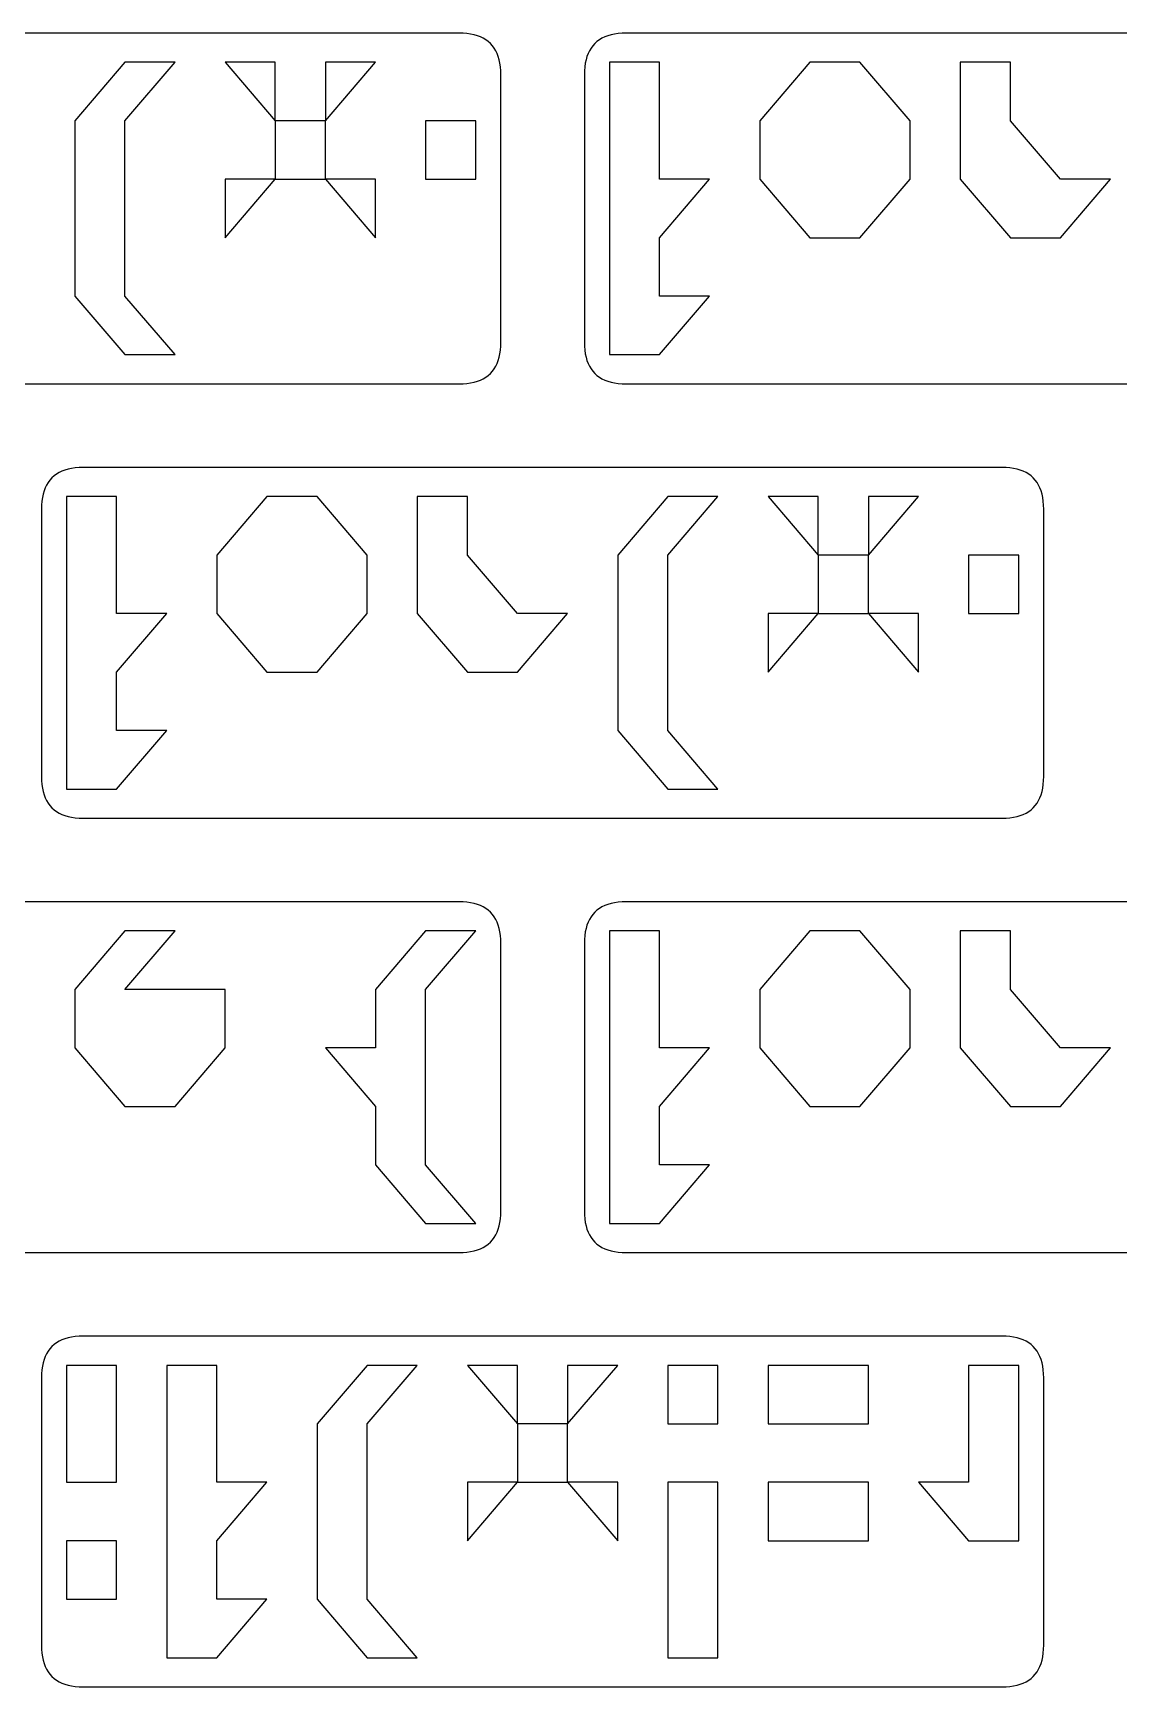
# Model space of a CAD drawing. Header units: metres. Extents: x 10 to 780, y 10 to 780.
# Drawn here: x 269 to 399, y 426 to 624 of the extents above; entities that cross this region are included whole.
import ezdxf

# ---------------------------------------------------------------- set-up
doc = ezdxf.new("R2010")
doc.units = ezdxf.units.M

msp = doc.modelspace()

# ---------------------------------------------------------------- linework, layer by layer
for p, q in [((320.0001, 623.99994), (210, 624)), ((320.0001, 623.99994), (210, 624)), ((320.48758, 623.9874), (320.0001, 623.99994)), ((320.48758, 623.9874), (320.0001, 623.99994)), ((320.95007, 623.94995), (320.48758, 623.9874)), ((320.95007, 623.94995), (320.48758, 623.9874)), ((321.38757, 623.88745), (320.95007, 623.94995)), ((321.38757, 623.88745), (320.95007, 623.94995)), ((321.80005, 623.8), (321.38757, 623.88745)), ((321.80005, 623.8), (321.38757, 623.88745)), ((322.18753, 623.6875), (321.80005, 623.8)), ((322.18753, 623.6875), (321.80005, 623.8)), ((338.2, 623.80005), (337.81253, 623.68756)), ((338.2, 623.80005), (337.81253, 623.68756)), ((338.61252, 623.8875), (338.2, 623.80005)), ((338.61252, 623.8875), (338.2, 623.80005)), ((339.05002, 623.95), (338.61252, 623.8875)), ((339.05002, 623.95), (338.61252, 623.8875)), ((339.5125, 623.9875), (339.05002, 623.95)), ((339.5125, 623.9875), (339.05002, 623.95)), ((340, 624), (339.5125, 623.9875)), ((340, 624), (339.5125, 623.9875)), ((450, 623.99994), (340, 624)), ((450, 623.99994), (340, 624)), ((322.55002, 623.55), (322.18753, 623.6875)), ((322.55002, 623.55), (322.18753, 623.6875)), ((322.8875, 623.3875), (322.55002, 623.55)), ((322.8875, 623.3875), (322.55002, 623.55)), ((323.2, 623.2), (322.8875, 623.3875)), ((323.2, 623.2), (322.8875, 623.3875)), ((323.48752, 622.9875), (323.2, 623.2)), ((323.48752, 622.9875), (323.2, 623.2)), ((323.75, 622.75), (323.48752, 622.9875)), ((323.75, 622.75), (323.48752, 622.9875)), ((323.9875, 622.4875), (323.75, 622.75)), ((323.9875, 622.4875), (323.75, 622.75)), ((324.19998, 622.2), (323.9875, 622.4875)), ((324.19998, 622.2), (323.9875, 622.4875)), ((324.38748, 621.8875), (324.19998, 622.2)), ((324.38748, 621.8875), (324.19998, 622.2)), ((324.55, 621.55), (324.38748, 621.8875)), ((324.55, 621.55), (324.38748, 621.8875)), ((335.61258, 621.88763), (335.4501, 621.5502)), ((335.61258, 621.88763), (335.4501, 621.5502)), ((335.80008, 622.20013), (335.61258, 621.88763)), ((335.80008, 622.20013), (335.61258, 621.88763)), ((336.01257, 622.4876), (335.80008, 622.20013)), ((336.01257, 622.4876), (335.80008, 622.20013)), ((336.25006, 622.7501), (336.01257, 622.4876)), ((336.25006, 622.7501), (336.01257, 622.4876)), ((336.51254, 622.9876), (336.25006, 622.7501)), ((336.51254, 622.9876), (336.25006, 622.7501)), ((336.80005, 623.2001), (336.51254, 622.9876)), ((336.80005, 623.2001), (336.51254, 622.9876)), ((337.11255, 623.3876), (336.80005, 623.2001)), ((337.11255, 623.3876), (336.80005, 623.2001)), ((337.45004, 623.55005), (337.11255, 623.3876)), ((337.45004, 623.55005), (337.11255, 623.3876)), ((337.81253, 623.68756), (337.45004, 623.55005)), ((337.81253, 623.68756), (337.45004, 623.55005)), ((280, 620.5), (274, 613.5)), ((280, 613.5), (286, 620.5)), ((286, 620.5), (280, 620.5)), ((298, 620.5), (292, 620.5)), ((292, 620.5), (298, 613.5)), ((298, 613.5), (298, 620.5)), ((304, 613.5), (310, 620.5)), ((310, 620.5), (304, 620.5)), ((304, 620.5), (304, 613.5)), ((324.6875, 621.1875), (324.55, 621.55)), ((324.6875, 621.1875), (324.55, 621.55)), ((324.8, 620.8), (324.6875, 621.1875)), ((324.8, 620.8), (324.6875, 621.1875)), ((324.88748, 620.3875), (324.8, 620.8)), ((324.88748, 620.3875), (324.8, 620.8)), ((324.94998, 619.95), (324.88748, 620.3875)), ((324.94998, 619.95), (324.88748, 620.3875)), ((324.9875, 619.4875), (324.94998, 619.95)), ((324.9875, 619.4875), (324.94998, 619.95)), ((335.05014, 619.95026), (335.01266, 619.4878)), ((335.05014, 619.95026), (335.01266, 619.4878)), ((335.11264, 620.38776), (335.05014, 619.95026)), ((335.11264, 620.38776), (335.05014, 619.95026)), ((335.20013, 620.80023), (335.11264, 620.38776)), ((335.20013, 620.80023), (335.11264, 620.38776)), ((335.31262, 621.1877), (335.20013, 620.80023)), ((335.31262, 621.1877), (335.20013, 620.80023)), ((335.4501, 621.5502), (335.31262, 621.1877)), ((335.4501, 621.5502), (335.31262, 621.1877)), ((344, 620.5), (338, 620.5)), ((338, 620.5), (338, 585.5)), ((344, 606.5), (344, 620.5)), ((362, 620.5), (356, 613.5)), ((368, 620.5), (362, 620.5)), ((374, 613.5), (368, 620.5)), ((386, 620.5), (380, 620.5)), ((380, 620.5), (380, 606.5)), ((386, 613.5), (386, 620.5)), ((325, 619), (324.9875, 619.4875)), ((325, 619), (324.9875, 619.4875)), ((325.0001, 587.0004), (325, 619)), ((325.0001, 587.0004), (325, 619)), ((335.00018, 619.0003), (335, 587)), ((335.00018, 619.0003), (335, 587)), ((335.01266, 619.4878), (335.00018, 619.0003)), ((335.01266, 619.4878), (335.00018, 619.0003)), ((274, 613.5), (274, 592.5)), ((280, 592.5), (280, 613.5)), ((304, 613.5), (298, 613.5)), ((298, 613.5), (298, 606.5)), ((304, 606.5), (304, 613.5)), ((322, 613.5), (316, 613.5)), ((316, 613.5), (316, 606.5)), ((322, 606.5), (322, 613.5)), ((356, 613.5), (356, 606.5)), ((374, 606.5), (374, 613.5)), ((392, 606.5), (386, 613.5)), ((292, 599.5), (298, 606.5)), ((298, 606.5), (292, 606.5)), ((292, 606.5), (292, 599.5)), ((298, 606.5), (304, 606.5)), ((304, 606.5), (310, 599.5)), ((310, 606.5), (304, 606.5)), ((310, 599.5), (310, 606.5)), ((316, 606.5), (322, 606.5)), ((344, 599.5), (350, 606.5)), ((350, 606.5), (344, 606.5)), ((356, 606.5), (362, 599.5)), ((368, 599.5), (374, 606.5)), ((380, 606.5), (386, 599.5)), ((392, 599.5), (398, 606.5)), ((398, 606.5), (392, 606.5)), ((344, 592.5), (344, 599.5)), ((362, 599.5), (368, 599.5)), ((386, 599.5), (392, 599.5)), ((274, 592.5), (280, 585.5)), ((286, 585.5), (280, 592.5)), ((344, 585.5), (350, 592.5)), ((350, 592.5), (344, 592.5)), ((324.95007, 586.05035), (324.98758, 586.5129)), ((324.95007, 586.05035), (324.98758, 586.5129)), ((324.98758, 586.5129), (325.0001, 587.0004)), ((324.98758, 586.5129), (325.0001, 587.0004)), ((335, 587), (335.0125, 586.5125)), ((335, 587), (335.0125, 586.5125)), ((335.0125, 586.5125), (335.05002, 586.05005)), ((335.0125, 586.5125), (335.05002, 586.05005)), ((280, 585.5), (286, 585.5)), ((324.20007, 583.8002), (324.38757, 584.1127)), ((324.20007, 583.8002), (324.38757, 584.1127)), ((324.38757, 584.1127), (324.55008, 584.4502)), ((324.38757, 584.1127), (324.55008, 584.4502)), ((324.55008, 584.4502), (324.6876, 584.81274)), ((324.55008, 584.4502), (324.6876, 584.81274)), ((324.6876, 584.81274), (324.80008, 585.20026)), ((324.6876, 584.81274), (324.80008, 585.20026)), ((324.80008, 585.20026), (324.88757, 585.6128)), ((324.80008, 585.20026), (324.88757, 585.6128)), ((324.88757, 585.6128), (324.95007, 586.05035)), ((324.88757, 585.6128), (324.95007, 586.05035)), ((335.05002, 586.05005), (335.11252, 585.61255)), ((335.05002, 586.05005), (335.11252, 585.61255)), ((335.11252, 585.61255), (335.2, 585.2001)), ((335.11252, 585.61255), (335.2, 585.2001)), ((335.2, 585.2001), (335.3125, 584.81256)), ((335.2, 585.2001), (335.3125, 584.81256)), ((335.3125, 584.81256), (335.45, 584.4501)), ((335.3125, 584.81256), (335.45, 584.4501)), ((335.45, 584.4501), (335.61252, 584.1126)), ((335.45, 584.4501), (335.61252, 584.1126)), ((335.61252, 584.1126), (335.80002, 583.8001)), ((335.61252, 584.1126), (335.80002, 583.8001)), ((338, 585.5), (344, 585.5)), ((321.3875, 582.1125), (321.80002, 582.2)), ((321.3875, 582.1125), (321.80002, 582.2)), ((321.80002, 582.2), (322.18753, 582.3125)), ((321.80002, 582.2), (322.18753, 582.3125)), ((322.18753, 582.3125), (322.55005, 582.45)), ((322.18753, 582.3125), (322.55005, 582.45)), ((322.55005, 582.45), (322.88754, 582.61255)), ((322.55005, 582.45), (322.88754, 582.61255)), ((322.88754, 582.61255), (323.20004, 582.80005)), ((322.88754, 582.61255), (323.20004, 582.80005)), ((323.20004, 582.80005), (323.48755, 583.0126)), ((323.20004, 582.80005), (323.48755, 583.0126)), ((323.48755, 583.0126), (323.75006, 583.2501)), ((323.48755, 583.0126), (323.75006, 583.2501)), ((323.75006, 583.2501), (323.98758, 583.51263)), ((323.75006, 583.2501), (323.98758, 583.51263)), ((323.98758, 583.51263), (324.20007, 583.8002)), ((323.98758, 583.51263), (324.20007, 583.8002)), ((335.80002, 583.8001), (336.0125, 583.51263)), ((335.80002, 583.8001), (336.0125, 583.51263)), ((336.0125, 583.51263), (336.25, 583.2501)), ((336.0125, 583.51263), (336.25, 583.2501)), ((336.25, 583.2501), (336.5125, 583.01263)), ((336.25, 583.2501), (336.5125, 583.01263)), ((336.5125, 583.01263), (336.80002, 582.8002)), ((336.5125, 583.01263), (336.80002, 582.8002)), ((336.80002, 582.8002), (337.11252, 582.6127)), ((336.80002, 582.8002), (337.11252, 582.6127)), ((337.11252, 582.6127), (337.45, 582.4502)), ((337.11252, 582.6127), (337.45, 582.4502)), ((337.45, 582.4502), (337.8125, 582.3127)), ((337.45, 582.4502), (337.8125, 582.3127)), ((337.8125, 582.3127), (338.2, 582.2002)), ((337.8125, 582.3127), (338.2, 582.2002)), ((338.2, 582.2002), (338.61252, 582.11273)), ((338.2, 582.2002), (338.61252, 582.11273)), ((209.99998, 582.00024), (320, 582)), ((209.99998, 582.00024), (320, 582)), ((320, 582), (320.48752, 582.0125)), ((320, 582), (320.48752, 582.0125)), ((320.48752, 582.0125), (320.95, 582.05)), ((320.48752, 582.0125), (320.95, 582.05)), ((320.95, 582.05), (321.3875, 582.1125)), ((320.95, 582.05), (321.3875, 582.1125)), ((338.61252, 582.11273), (339.05002, 582.05023)), ((338.61252, 582.11273), (339.05002, 582.05023)), ((339.05002, 582.05023), (339.5125, 582.01276)), ((339.05002, 582.05023), (339.5125, 582.01276)), ((339.5125, 582.01276), (340, 582.00024)), ((339.5125, 582.01276), (340, 582.00024)), ((340, 582.00024), (450, 582)), ((340, 582.00024), (450, 582)), ((271.01254, 570.4875), (270.80005, 570.2)), ((271.01254, 570.4875), (270.80005, 570.2)), ((271.25003, 570.75), (271.01254, 570.4875)), ((271.25003, 570.75), (271.01254, 570.4875)), ((271.5125, 570.9875), (271.25003, 570.75)), ((271.5125, 570.9875), (271.25003, 570.75)), ((271.80002, 571.2), (271.5125, 570.9875)), ((271.80002, 571.2), (271.5125, 570.9875)), ((272.11252, 571.3875), (271.80002, 571.2)), ((272.11252, 571.3875), (271.80002, 571.2)), ((272.45, 571.55), (272.11252, 571.3875)), ((272.45, 571.55), (272.11252, 571.3875)), ((272.8125, 571.6875), (272.45, 571.55)), ((272.8125, 571.6875), (272.45, 571.55)), ((273.2, 571.8), (272.8125, 571.6875)), ((273.2, 571.8), (272.8125, 571.6875)), ((273.61252, 571.8875), (273.2, 571.8)), ((273.61252, 571.8875), (273.2, 571.8)), ((274.05002, 571.95), (273.61252, 571.8875)), ((274.05002, 571.95), (273.61252, 571.8875)), ((274.5125, 571.9875), (274.05002, 571.95)), ((274.5125, 571.9875), (274.05002, 571.95)), ((275, 572), (274.5125, 571.9875)), ((275, 572), (274.5125, 571.9875)), ((385.0001, 572), (275, 572)), ((385.0001, 572), (275, 572)), ((385.48758, 571.9875), (385.0001, 572)), ((385.48758, 571.9875), (385.0001, 572)), ((385.95007, 571.95), (385.48758, 571.9875)), ((385.95007, 571.95), (385.48758, 571.9875)), ((386.38757, 571.8875), (385.95007, 571.95)), ((386.38757, 571.8875), (385.95007, 571.95)), ((386.80008, 571.8), (386.38757, 571.8875)), ((386.80008, 571.8), (386.38757, 571.8875)), ((387.18756, 571.6875), (386.80008, 571.8)), ((387.18756, 571.6875), (386.80008, 571.8)), ((387.55005, 571.55), (387.18756, 571.6875)), ((387.55005, 571.55), (387.18756, 571.6875)), ((387.88754, 571.3875), (387.55005, 571.55)), ((387.88754, 571.3875), (387.55005, 571.55)), ((388.20004, 571.2), (387.88754, 571.3875)), ((388.20004, 571.2), (387.88754, 571.3875)), ((388.48755, 570.9875), (388.20004, 571.2)), ((388.48755, 570.9875), (388.20004, 571.2)), ((388.75003, 570.75), (388.48755, 570.9875)), ((388.75003, 570.75), (388.48755, 570.9875)), ((388.98752, 570.4875), (388.75003, 570.75)), ((388.98752, 570.4875), (388.75003, 570.75)), ((389.2, 570.2), (388.98752, 570.4875)), ((389.2, 570.2), (388.98752, 570.4875)), ((270.11258, 568.3876), (270.05008, 567.9501)), ((270.11258, 568.3876), (270.05008, 567.9501)), ((270.20007, 568.80005), (270.11258, 568.3876)), ((270.20007, 568.80005), (270.11258, 568.3876)), ((270.31256, 569.18756), (270.20007, 568.80005)), ((270.31256, 569.18756), (270.20007, 568.80005)), ((270.45004, 569.55005), (270.31256, 569.18756)), ((270.45004, 569.55005), (270.31256, 569.18756)), ((270.61255, 569.8875), (270.45004, 569.55005)), ((270.61255, 569.8875), (270.45004, 569.55005)), ((270.80005, 570.2), (270.61255, 569.8875)), ((270.80005, 570.2), (270.61255, 569.8875)), ((279, 568.5), (273, 568.5)), ((273, 568.5), (273, 533.5)), ((279, 554.5), (279, 568.5)), ((297, 568.5), (291, 561.5)), ((303, 568.5), (297, 568.5)), ((309, 561.5), (303, 568.5)), ((321, 568.5), (315, 568.5)), ((315, 568.5), (315, 554.5)), ((321, 561.5), (321, 568.5)), ((345, 568.5), (339, 561.5)), ((345, 561.5), (351, 568.5)), ((351, 568.5), (345, 568.5)), ((363, 568.5), (357, 568.5)), ((357, 568.5), (363, 561.5)), ((363, 561.5), (363, 568.5)), ((369, 561.5), (375, 568.5)), ((375, 568.5), (369, 568.5)), ((369, 568.5), (369, 561.5)), ((389.3875, 569.8875), (389.2, 570.2)), ((389.3875, 569.8875), (389.2, 570.2)), ((389.55002, 569.55), (389.3875, 569.8875)), ((389.55002, 569.55), (389.3875, 569.8875)), ((389.6875, 569.1875), (389.55002, 569.55)), ((389.6875, 569.1875), (389.55002, 569.55)), ((389.8, 568.8), (389.6875, 569.1875)), ((389.8, 568.8), (389.6875, 569.1875)), ((389.88748, 568.3875), (389.8, 568.8)), ((389.88748, 568.3875), (389.8, 568.8)), ((389.94998, 567.95), (389.88748, 568.3875)), ((389.94998, 567.95), (389.88748, 568.3875)), ((270.0001, 567.0001), (270, 535)), ((270.0001, 567.0001), (270, 535)), ((270.01257, 567.4876), (270.0001, 567.0001)), ((270.01257, 567.4876), (270.0001, 567.0001)), ((270.05008, 567.9501), (270.01257, 567.4876)), ((270.05008, 567.9501), (270.01257, 567.4876)), ((389.9875, 567.4875), (389.94998, 567.95)), ((389.9875, 567.4875), (389.94998, 567.95)), ((390, 567), (389.9875, 567.4875)), ((390, 567), (389.9875, 567.4875)), ((390.00012, 535.0001), (390, 567)), ((390.00012, 535.0001), (390, 567)), ((291, 561.5), (291, 554.5)), ((309, 554.5), (309, 561.5)), ((327, 554.5), (321, 561.5)), ((339, 561.5), (339, 540.5)), ((345, 540.5), (345, 561.5)), ((369, 561.5), (363, 561.5)), ((363, 561.5), (363, 554.5)), ((369, 554.5), (369, 561.5)), ((387, 561.5), (381, 561.5)), ((381, 561.5), (381, 554.5)), ((387, 554.5), (387, 561.5)), ((279, 547.5), (285, 554.5)), ((285, 554.5), (279, 554.5)), ((291, 554.5), (297, 547.5)), ((303, 547.5), (309, 554.5)), ((315, 554.5), (321, 547.5)), ((327, 547.5), (333, 554.5)), ((333, 554.5), (327, 554.5)), ((357, 547.5), (363, 554.5)), ((363, 554.5), (357, 554.5)), ((357, 554.5), (357, 547.5)), ((363, 554.5), (369, 554.5)), ((369, 554.5), (375, 547.5)), ((375, 554.5), (369, 554.5)), ((375, 547.5), (375, 554.5)), ((381, 554.5), (387, 554.5)), ((279, 540.5), (279, 547.5)), ((297, 547.5), (303, 547.5)), ((321, 547.5), (327, 547.5)), ((279, 533.5), (285, 540.5)), ((285, 540.5), (279, 540.5)), ((339, 540.5), (345, 533.5)), ((351, 533.5), (345, 540.5)), ((270, 535), (270.0125, 534.5125)), ((270, 535), (270.0125, 534.5125)), ((389.9876, 534.51263), (390.00012, 535.0001)), ((389.9876, 534.51263), (390.00012, 535.0001)), ((270.0125, 534.5125), (270.05002, 534.05005)), ((270.0125, 534.5125), (270.05002, 534.05005)), ((270.05002, 534.05005), (270.11252, 533.61255)), ((270.05002, 534.05005), (270.11252, 533.61255)), ((270.11252, 533.61255), (270.2, 533.2001)), ((270.11252, 533.61255), (270.2, 533.2001)), ((270.2, 533.2001), (270.3125, 532.81256)), ((270.2, 533.2001), (270.3125, 532.81256)), ((270.3125, 532.81256), (270.45, 532.4501)), ((270.3125, 532.81256), (270.45, 532.4501)), ((273, 533.5), (279, 533.5)), ((345, 533.5), (351, 533.5)), ((389.55008, 532.4501), (389.6876, 532.81256)), ((389.55008, 532.4501), (389.6876, 532.81256)), ((389.6876, 532.81256), (389.8001, 533.2001)), ((389.6876, 532.81256), (389.8001, 533.2001)), ((389.8001, 533.2001), (389.8876, 533.6126)), ((389.8001, 533.2001), (389.8876, 533.6126)), ((389.8876, 533.6126), (389.9501, 534.0501)), ((389.8876, 533.6126), (389.9501, 534.0501)), ((389.9501, 534.0501), (389.9876, 534.51263)), ((389.9501, 534.0501), (389.9876, 534.51263)), ((270.45, 532.4501), (270.61252, 532.11255)), ((270.45, 532.4501), (270.61252, 532.11255)), ((270.61252, 532.11255), (270.80002, 531.80005)), ((270.61252, 532.11255), (270.80002, 531.80005)), ((270.80002, 531.80005), (271.0125, 531.5126)), ((270.80002, 531.80005), (271.0125, 531.5126)), ((271.0125, 531.5126), (271.25, 531.25006)), ((271.0125, 531.5126), (271.25, 531.25006)), ((271.25, 531.25006), (271.5125, 531.0126)), ((271.25, 531.25006), (271.5125, 531.0126)), ((271.5125, 531.0126), (271.80002, 530.80005)), ((271.5125, 531.0126), (271.80002, 530.80005)), ((271.80002, 530.80005), (272.11252, 530.61255)), ((271.80002, 530.80005), (272.11252, 530.61255)), ((387.88754, 530.6125), (388.20004, 530.8)), ((387.88754, 530.6125), (388.20004, 530.8)), ((388.20004, 530.8), (388.48755, 531.0125)), ((388.20004, 530.8), (388.48755, 531.0125)), ((388.48755, 531.0125), (388.75006, 531.25)), ((388.48755, 531.0125), (388.75006, 531.25)), ((388.75006, 531.25), (388.98758, 531.5125)), ((388.75006, 531.25), (388.98758, 531.5125)), ((388.98758, 531.5125), (389.20007, 531.80005)), ((388.98758, 531.5125), (389.20007, 531.80005)), ((389.20007, 531.80005), (389.38757, 532.11255)), ((389.20007, 531.80005), (389.38757, 532.11255)), ((389.38757, 532.11255), (389.55008, 532.4501)), ((389.38757, 532.11255), (389.55008, 532.4501)), ((272.11252, 530.61255), (272.45, 530.4501)), ((272.11252, 530.61255), (272.45, 530.4501)), ((272.45, 530.4501), (272.81253, 530.31256)), ((272.45, 530.4501), (272.81253, 530.31256)), ((272.81253, 530.31256), (273.20004, 530.2001)), ((272.81253, 530.31256), (273.20004, 530.2001)), ((273.20004, 530.2001), (273.61255, 530.11255)), ((273.20004, 530.2001), (273.61255, 530.11255)), ((273.61255, 530.11255), (274.05005, 530.05005)), ((273.61255, 530.11255), (274.05005, 530.05005)), ((274.05005, 530.05005), (274.51254, 530.0126)), ((274.05005, 530.05005), (274.51254, 530.0126)), ((274.51254, 530.0126), (275.00006, 530.00006)), ((274.51254, 530.0126), (275.00006, 530.00006)), ((275.00006, 530.00006), (385, 530)), ((275.00006, 530.00006), (385, 530)), ((385, 530), (385.48752, 530.0125)), ((385, 530), (385.48752, 530.0125)), ((385.48752, 530.0125), (385.95, 530.05)), ((385.48752, 530.0125), (385.95, 530.05)), ((385.95, 530.05), (386.3875, 530.1125)), ((385.95, 530.05), (386.3875, 530.1125)), ((386.3875, 530.1125), (386.80002, 530.2)), ((386.3875, 530.1125), (386.80002, 530.2)), ((386.80002, 530.2), (387.18753, 530.3125)), ((386.80002, 530.2), (387.18753, 530.3125)), ((387.18753, 530.3125), (387.55005, 530.45)), ((387.18753, 530.3125), (387.55005, 530.45)), ((387.55005, 530.45), (387.88754, 530.6125)), ((387.55005, 530.45), (387.88754, 530.6125)), ((320.0001, 520.00024), (210, 520)), ((320.0001, 520.00024), (210, 520)), ((320.48758, 519.98773), (320.0001, 520.00024)), ((320.48758, 519.98773), (320.0001, 520.00024)), ((320.95007, 519.9502), (320.48758, 519.98773)), ((320.95007, 519.9502), (320.48758, 519.98773)), ((321.38757, 519.8877), (320.95007, 519.9502)), ((321.38757, 519.8877), (320.95007, 519.9502)), ((321.80005, 519.8002), (321.38757, 519.8877)), ((321.80005, 519.8002), (321.38757, 519.8877)), ((322.18753, 519.6877), (321.80005, 519.8002)), ((322.18753, 519.6877), (321.80005, 519.8002)), ((322.55002, 519.5502), (322.18753, 519.6877)), ((322.55002, 519.5502), (322.18753, 519.6877)), ((322.8875, 519.38763), (322.55002, 519.5502)), ((322.8875, 519.38763), (322.55002, 519.5502)), ((323.2, 519.20013), (322.8875, 519.38763)), ((323.2, 519.20013), (322.8875, 519.38763)), ((323.48752, 518.9876), (323.2, 519.20013)), ((323.48752, 518.9876), (323.2, 519.20013)), ((323.75, 518.7501), (323.48752, 518.9876)), ((323.75, 518.7501), (323.48752, 518.9876)), ((336.51254, 518.9875), (336.25006, 518.75)), ((336.51254, 518.9875), (336.25006, 518.75)), ((336.80005, 519.2), (336.51254, 518.9875)), ((336.80005, 519.2), (336.51254, 518.9875)), ((337.11255, 519.3875), (336.80005, 519.2)), ((337.11255, 519.3875), (336.80005, 519.2)), ((337.45004, 519.55), (337.11255, 519.3875)), ((337.45004, 519.55), (337.11255, 519.3875)), ((337.81253, 519.6875), (337.45004, 519.55)), ((337.81253, 519.6875), (337.45004, 519.55)), ((338.2, 519.8), (337.81253, 519.6875)), ((338.2, 519.8), (337.81253, 519.6875)), ((338.61252, 519.8875), (338.2, 519.8)), ((338.61252, 519.8875), (338.2, 519.8)), ((339.05002, 519.95), (338.61252, 519.8875)), ((339.05002, 519.95), (338.61252, 519.8875)), ((339.5125, 519.9875), (339.05002, 519.95)), ((339.5125, 519.9875), (339.05002, 519.95)), ((340, 520), (339.5125, 519.9875)), ((340, 520), (339.5125, 519.9875)), ((450, 520.00024), (340, 520)), ((450, 520.00024), (340, 520)), ((323.9875, 518.4876), (323.75, 518.7501)), ((323.9875, 518.4876), (323.75, 518.7501)), ((324.19998, 518.2001), (323.9875, 518.4876)), ((324.19998, 518.2001), (323.9875, 518.4876)), ((324.38748, 517.8876), (324.19998, 518.2001)), ((324.38748, 517.8876), (324.19998, 518.2001)), ((324.55, 517.55005), (324.38748, 517.8876)), ((324.55, 517.55005), (324.38748, 517.8876)), ((324.6875, 517.18756), (324.55, 517.55005)), ((324.6875, 517.18756), (324.55, 517.55005)), ((324.8, 516.80005), (324.6875, 517.18756)), ((324.8, 516.80005), (324.6875, 517.18756)), ((324.88748, 516.3875), (324.8, 516.80005)), ((324.88748, 516.3875), (324.8, 516.80005)), ((335.20013, 516.80005), (335.11264, 516.3876)), ((335.20013, 516.80005), (335.11264, 516.3876)), ((335.31262, 517.18756), (335.20013, 516.80005)), ((335.31262, 517.18756), (335.20013, 516.80005)), ((335.4501, 517.55005), (335.31262, 517.18756)), ((335.4501, 517.55005), (335.31262, 517.18756)), ((335.61258, 517.8875), (335.4501, 517.55005)), ((335.61258, 517.8875), (335.4501, 517.55005)), ((335.80008, 518.2), (335.61258, 517.8875)), ((335.80008, 518.2), (335.61258, 517.8875)), ((336.01257, 518.4875), (335.80008, 518.2)), ((336.01257, 518.4875), (335.80008, 518.2)), ((336.25006, 518.75), (336.01257, 518.4875)), ((336.25006, 518.75), (336.01257, 518.4875)), ((280, 516.5), (274, 509.5)), ((280, 509.5), (286, 516.5)), ((286, 516.5), (280, 516.5)), ((316, 516.5), (310, 509.5)), ((316, 509.5), (322, 516.5)), ((322, 516.5), (316, 516.5)), ((324.94998, 515.95), (324.88748, 516.3875)), ((324.94998, 515.95), (324.88748, 516.3875)), ((324.9875, 515.4875), (324.94998, 515.95)), ((324.9875, 515.4875), (324.94998, 515.95)), ((325, 515), (324.9875, 515.4875)), ((325, 515), (324.9875, 515.4875)), ((325.0001, 483.00012), (325, 515)), ((325.0001, 483.00012), (325, 515)), ((335.00018, 515.0001), (335, 483)), ((335.00018, 515.0001), (335, 483)), ((335.01266, 515.4876), (335.00018, 515.0001)), ((335.01266, 515.4876), (335.00018, 515.0001)), ((335.05014, 515.9501), (335.01266, 515.4876)), ((335.05014, 515.9501), (335.01266, 515.4876)), ((335.11264, 516.3876), (335.05014, 515.9501)), ((335.11264, 516.3876), (335.05014, 515.9501)), ((344, 516.5), (338, 516.5)), ((338, 516.5), (338, 481.5)), ((344, 502.5), (344, 516.5)), ((362, 516.5), (356, 509.5)), ((368, 516.5), (362, 516.5)), ((374, 509.5), (368, 516.5)), ((386, 516.5), (380, 516.5)), ((380, 516.5), (380, 502.5)), ((386, 509.5), (386, 516.5)), ((274, 509.5), (274, 502.5)), ((292, 509.5), (280, 509.5)), ((292, 502.5), (292, 509.5)), ((310, 509.5), (310, 502.5)), ((316, 488.5), (316, 509.5)), ((356, 509.5), (356, 502.5)), ((374, 502.5), (374, 509.5)), ((392, 502.5), (386, 509.5)), ((274, 502.5), (280, 495.5)), ((286, 495.5), (292, 502.5)), ((310, 502.5), (304, 502.5)), ((304, 502.5), (310, 495.5)), ((344, 495.5), (350, 502.5)), ((350, 502.5), (344, 502.5)), ((356, 502.5), (362, 495.5)), ((368, 495.5), (374, 502.5)), ((380, 502.5), (386, 495.5)), ((392, 495.5), (398, 502.5)), ((398, 502.5), (392, 502.5)), ((280, 495.5), (286, 495.5)), ((310, 495.5), (310, 488.5)), ((344, 488.5), (344, 495.5)), ((362, 495.5), (368, 495.5)), ((386, 495.5), (392, 495.5)), ((310, 488.5), (316, 481.5)), ((322, 481.5), (316, 488.5)), ((344, 481.5), (350, 488.5)), ((350, 488.5), (344, 488.5)), ((316, 481.5), (322, 481.5)), ((324.6876, 480.81256), (324.80008, 481.20007)), ((324.6876, 480.81256), (324.80008, 481.20007)), ((324.80008, 481.20007), (324.88757, 481.61258)), ((324.80008, 481.20007), (324.88757, 481.61258)), ((324.88757, 481.61258), (324.95007, 482.05008)), ((324.88757, 481.61258), (324.95007, 482.05008)), ((324.95007, 482.05008), (324.98758, 482.5126)), ((324.95007, 482.05008), (324.98758, 482.5126)), ((324.98758, 482.5126), (325.0001, 483.00012)), ((324.98758, 482.5126), (325.0001, 483.00012)), ((335, 483), (335.0125, 482.5125)), ((335, 483), (335.0125, 482.5125)), ((335.0125, 482.5125), (335.05002, 482.05002)), ((335.0125, 482.5125), (335.05002, 482.05002)), ((335.05002, 482.05002), (335.11252, 481.61252)), ((335.05002, 482.05002), (335.11252, 481.61252)), ((335.11252, 481.61252), (335.2, 481.2)), ((335.11252, 481.61252), (335.2, 481.2)), ((335.2, 481.2), (335.3125, 480.8125)), ((335.2, 481.2), (335.3125, 480.8125)), ((338, 481.5), (344, 481.5)), ((323.48755, 479.0125), (323.75006, 479.25003)), ((323.48755, 479.0125), (323.75006, 479.25003)), ((323.75006, 479.25003), (323.98758, 479.51254)), ((323.75006, 479.25003), (323.98758, 479.51254)), ((323.98758, 479.51254), (324.20007, 479.80005)), ((323.98758, 479.51254), (324.20007, 479.80005)), ((324.20007, 479.80005), (324.38757, 480.11255)), ((324.20007, 479.80005), (324.38757, 480.11255)), ((324.38757, 480.11255), (324.55008, 480.45004)), ((324.38757, 480.11255), (324.55008, 480.45004)), ((324.55008, 480.45004), (324.6876, 480.81256)), ((324.55008, 480.45004), (324.6876, 480.81256)), ((335.3125, 480.8125), (335.45, 480.45)), ((335.3125, 480.8125), (335.45, 480.45)), ((335.45, 480.45), (335.61252, 480.11252)), ((335.45, 480.45), (335.61252, 480.11252)), ((335.61252, 480.11252), (335.80002, 479.80002)), ((335.61252, 480.11252), (335.80002, 479.80002)), ((335.80002, 479.80002), (336.0125, 479.5125)), ((335.80002, 479.80002), (336.0125, 479.5125)), ((336.0125, 479.5125), (336.25, 479.25003)), ((336.0125, 479.5125), (336.25, 479.25003)), ((336.25, 479.25003), (336.5125, 479.01254)), ((336.25, 479.25003), (336.5125, 479.01254)), ((209.99998, 478.00015), (320, 478)), ((209.99998, 478.00015), (320, 478)), ((320, 478), (320.48752, 478.0125)), ((320, 478), (320.48752, 478.0125)), ((320.48752, 478.0125), (320.95, 478.05002)), ((320.48752, 478.0125), (320.95, 478.05002)), ((320.95, 478.05002), (321.3875, 478.11252)), ((320.95, 478.05002), (321.3875, 478.11252)), ((321.3875, 478.11252), (321.80002, 478.2)), ((321.3875, 478.11252), (321.80002, 478.2)), ((321.80002, 478.2), (322.18753, 478.3125)), ((321.80002, 478.2), (322.18753, 478.3125)), ((322.18753, 478.3125), (322.55005, 478.45)), ((322.18753, 478.3125), (322.55005, 478.45)), ((322.55005, 478.45), (322.88754, 478.61252)), ((322.55005, 478.45), (322.88754, 478.61252)), ((322.88754, 478.61252), (323.20004, 478.80002)), ((322.88754, 478.61252), (323.20004, 478.80002)), ((323.20004, 478.80002), (323.48755, 479.0125)), ((323.20004, 478.80002), (323.48755, 479.0125)), ((336.5125, 479.01254), (336.80002, 478.80005)), ((336.5125, 479.01254), (336.80002, 478.80005)), ((336.80002, 478.80005), (337.11252, 478.61255)), ((336.80002, 478.80005), (337.11252, 478.61255)), ((337.11252, 478.61255), (337.45, 478.45007)), ((337.11252, 478.61255), (337.45, 478.45007)), ((337.45, 478.45007), (337.8125, 478.3126)), ((337.45, 478.45007), (337.8125, 478.3126)), ((337.8125, 478.3126), (338.2, 478.2001)), ((337.8125, 478.3126), (338.2, 478.2001)), ((338.2, 478.2001), (338.61252, 478.1126)), ((338.2, 478.2001), (338.61252, 478.1126)), ((338.61252, 478.1126), (339.05002, 478.0501)), ((338.61252, 478.1126), (339.05002, 478.0501)), ((339.05002, 478.0501), (339.5125, 478.01263)), ((339.05002, 478.0501), (339.5125, 478.01263)), ((339.5125, 478.01263), (340, 478.00015)), ((339.5125, 478.01263), (340, 478.00015)), ((340, 478.00015), (450, 478)), ((340, 478.00015), (450, 478)), ((272.11252, 467.38748), (271.80002, 467.19998)), ((272.11252, 467.38748), (271.80002, 467.19998)), ((272.45, 467.55), (272.11252, 467.38748)), ((272.45, 467.55), (272.11252, 467.38748)), ((272.8125, 467.6875), (272.45, 467.55)), ((272.8125, 467.6875), (272.45, 467.55)), ((273.2, 467.8), (272.8125, 467.6875)), ((273.2, 467.8), (272.8125, 467.6875)), ((273.61252, 467.88748), (273.2, 467.8)), ((273.61252, 467.88748), (273.2, 467.8)), ((274.05002, 467.94998), (273.61252, 467.88748)), ((274.05002, 467.94998), (273.61252, 467.88748)), ((274.5125, 467.9875), (274.05002, 467.94998)), ((274.5125, 467.9875), (274.05002, 467.94998)), ((275, 468), (274.5125, 467.9875)), ((275, 468), (274.5125, 467.9875)), ((385.0001, 468.00027), (275, 468)), ((385.0001, 468.00027), (275, 468)), ((385.48758, 467.98773), (385.0001, 468.00027)), ((385.48758, 467.98773), (385.0001, 468.00027)), ((385.95007, 467.9502), (385.48758, 467.98773)), ((385.95007, 467.9502), (385.48758, 467.98773)), ((386.38757, 467.88766), (385.95007, 467.9502)), ((386.38757, 467.88766), (385.95007, 467.9502)), ((386.80008, 467.80014), (386.38757, 467.88766)), ((386.80008, 467.80014), (386.38757, 467.88766)), ((387.18756, 467.68762), (386.80008, 467.80014)), ((387.18756, 467.68762), (386.80008, 467.80014)), ((387.55005, 467.5501), (387.18756, 467.68762)), ((387.55005, 467.5501), (387.18756, 467.68762)), ((387.88754, 467.3876), (387.55005, 467.5501)), ((387.88754, 467.3876), (387.55005, 467.5501)), ((388.20004, 467.20007), (387.88754, 467.3876)), ((388.20004, 467.20007), (387.88754, 467.3876)), ((270.45004, 465.55), (270.31256, 465.1875)), ((270.45004, 465.55), (270.31256, 465.1875)), ((270.61255, 465.88748), (270.45004, 465.55)), ((270.61255, 465.88748), (270.45004, 465.55)), ((270.80005, 466.19998), (270.61255, 465.88748)), ((270.80005, 466.19998), (270.61255, 465.88748)), ((271.01254, 466.4875), (270.80005, 466.19998)), ((271.01254, 466.4875), (270.80005, 466.19998)), ((271.25003, 466.75), (271.01254, 466.4875)), ((271.25003, 466.75), (271.01254, 466.4875)), ((271.5125, 466.9875), (271.25003, 466.75)), ((271.5125, 466.9875), (271.25003, 466.75)), ((271.80002, 467.19998), (271.5125, 466.9875)), ((271.80002, 467.19998), (271.5125, 466.9875)), ((388.48755, 466.98755), (388.20004, 467.20007)), ((388.48755, 466.98755), (388.20004, 467.20007)), ((388.75003, 466.75003), (388.48755, 466.98755)), ((388.75003, 466.75003), (388.48755, 466.98755)), ((388.98752, 466.48752), (388.75003, 466.75003)), ((388.98752, 466.48752), (388.75003, 466.75003)), ((389.2, 466.2), (388.98752, 466.48752)), ((389.2, 466.2), (388.98752, 466.48752)), ((389.3875, 465.8875), (389.2, 466.2)), ((389.3875, 465.8875), (389.2, 466.2)), ((389.55002, 465.55002), (389.3875, 465.8875)), ((389.55002, 465.55002), (389.3875, 465.8875)), ((389.6875, 465.1875), (389.55002, 465.55002)), ((389.6875, 465.1875), (389.55002, 465.55002)), ((270.01257, 463.4875), (270.0001, 463)), ((270.01257, 463.4875), (270.0001, 463)), ((270.05008, 463.94998), (270.01257, 463.4875)), ((270.05008, 463.94998), (270.01257, 463.4875)), ((270.11258, 464.38748), (270.05008, 463.94998)), ((270.11258, 464.38748), (270.05008, 463.94998)), ((270.20007, 464.8), (270.11258, 464.38748)), ((270.20007, 464.8), (270.11258, 464.38748)), ((270.31256, 465.1875), (270.20007, 464.8)), ((270.31256, 465.1875), (270.20007, 464.8)), ((279, 464.5), (273, 464.5)), ((273, 464.5), (273, 450.5)), ((279, 450.5), (279, 464.5)), ((291, 464.5), (285, 464.5)), ((285, 464.5), (285, 429.5)), ((291, 450.5), (291, 464.5)), ((309, 464.5), (303, 457.5)), ((309, 457.5), (315, 464.5)), ((315, 464.5), (309, 464.5)), ((327, 464.5), (321, 464.5)), ((321, 464.5), (327, 457.5)), ((327, 457.5), (327, 464.5)), ((333, 457.5), (339, 464.5)), ((339, 464.5), (333, 464.5)), ((333, 464.5), (333, 457.5)), ((351, 464.5), (345, 464.5)), ((345, 464.5), (345, 457.5)), ((351, 457.5), (351, 464.5)), ((369, 464.5), (357, 464.5)), ((357, 464.5), (357, 457.5)), ((369, 457.5), (369, 464.5)), ((387, 464.5), (381, 464.5)), ((381, 464.5), (381, 450.5)), ((387, 443.5), (387, 464.5)), ((389.8, 464.8), (389.6875, 465.1875)), ((389.8, 464.8), (389.6875, 465.1875)), ((389.88748, 464.38748), (389.8, 464.8)), ((389.88748, 464.38748), (389.8, 464.8)), ((389.94998, 463.94998), (389.88748, 464.38748)), ((389.94998, 463.94998), (389.88748, 464.38748)), ((389.9875, 463.4875), (389.94998, 463.94998)), ((389.9875, 463.4875), (389.94998, 463.94998)), ((390, 463), (389.9875, 463.4875)), ((390, 463), (389.9875, 463.4875)), ((270.0001, 463), (270, 431)), ((270.0001, 463), (270, 431)), ((390.00012, 431.0002), (390, 463)), ((390.00012, 431.0002), (390, 463)), ((303, 457.5), (303, 436.5)), ((309, 436.5), (309, 457.5)), ((333, 457.5), (327, 457.5)), ((327, 457.5), (327, 450.5)), ((333, 450.5), (333, 457.5)), ((345, 457.5), (351, 457.5)), ((357, 457.5), (369, 457.5)), ((273, 450.5), (279, 450.5)), ((291, 443.5), (297, 450.5)), ((297, 450.5), (291, 450.5)), ((321, 443.5), (327, 450.5)), ((327, 450.5), (321, 450.5)), ((321, 450.5), (321, 443.5)), ((327, 450.5), (333, 450.5)), ((333, 450.5), (339, 443.5)), ((339, 450.5), (333, 450.5)), ((339, 443.5), (339, 450.5)), ((351, 450.5), (345, 450.5)), ((345, 450.5), (345, 429.5)), ((351, 429.5), (351, 450.5)), ((369, 450.5), (357, 450.5)), ((357, 450.5), (357, 443.5)), ((369, 443.5), (369, 450.5)), ((381, 450.5), (375, 450.5)), ((375, 450.5), (381, 443.5)), ((279, 443.5), (273, 443.5)), ((273, 443.5), (273, 436.5)), ((279, 436.5), (279, 443.5)), ((291, 436.5), (291, 443.5)), ((357, 443.5), (369, 443.5)), ((381, 443.5), (387, 443.5)), ((273, 436.5), (279, 436.5)), ((291, 429.5), (297, 436.5)), ((297, 436.5), (291, 436.5)), ((303, 436.5), (309, 429.5)), ((315, 429.5), (309, 436.5)), ((270, 431), (270.0125, 430.5125)), ((270, 431), (270.0125, 430.5125)), ((270.0125, 430.5125), (270.05002, 430.05002)), ((270.0125, 430.5125), (270.05002, 430.05002)), ((270.05002, 430.05002), (270.11252, 429.61252)), ((270.05002, 430.05002), (270.11252, 429.61252)), ((389.8876, 429.61264), (389.9501, 430.05017)), ((389.8876, 429.61264), (389.9501, 430.05017)), ((389.9501, 430.05017), (389.9876, 430.5127)), ((389.9501, 430.05017), (389.9876, 430.5127)), ((389.9876, 430.5127), (390.00012, 431.0002)), ((389.9876, 430.5127), (390.00012, 431.0002)), ((270.11252, 429.61252), (270.2, 429.2)), ((270.11252, 429.61252), (270.2, 429.2)), ((270.2, 429.2), (270.3125, 428.8125)), ((270.2, 429.2), (270.3125, 428.8125)), ((270.3125, 428.8125), (270.45, 428.45)), ((270.3125, 428.8125), (270.45, 428.45)), ((270.45, 428.45), (270.61252, 428.11252)), ((270.45, 428.45), (270.61252, 428.11252)), ((270.61252, 428.11252), (270.80002, 427.80002)), ((270.61252, 428.11252), (270.80002, 427.80002)), ((270.80002, 427.80002), (271.0125, 427.5125)), ((270.80002, 427.80002), (271.0125, 427.5125)), ((285, 429.5), (291, 429.5)), ((309, 429.5), (315, 429.5)), ((345, 429.5), (351, 429.5)), ((388.98758, 427.51257), (389.20007, 427.80008)), ((388.98758, 427.51257), (389.20007, 427.80008)), ((389.20007, 427.80008), (389.38757, 428.11258)), ((389.20007, 427.80008), (389.38757, 428.11258)), ((389.38757, 428.11258), (389.55008, 428.4501)), ((389.38757, 428.11258), (389.55008, 428.4501)), ((389.55008, 428.4501), (389.6876, 428.81262)), ((389.55008, 428.4501), (389.6876, 428.81262)), ((389.6876, 428.81262), (389.8001, 429.20013)), ((389.6876, 428.81262), (389.8001, 429.20013)), ((389.8001, 429.20013), (389.8876, 429.61264)), ((389.8001, 429.20013), (389.8876, 429.61264)), ((271.0125, 427.5125), (271.25, 427.25003)), ((271.0125, 427.5125), (271.25, 427.25003)), ((271.25, 427.25003), (271.5125, 427.01254)), ((271.25, 427.25003), (271.5125, 427.01254)), ((271.5125, 427.01254), (271.80002, 426.80005)), ((271.5125, 427.01254), (271.80002, 426.80005)), ((271.80002, 426.80005), (272.11252, 426.61255)), ((271.80002, 426.80005), (272.11252, 426.61255)), ((272.11252, 426.61255), (272.45, 426.45004)), ((272.11252, 426.61255), (272.45, 426.45004)), ((272.45, 426.45004), (272.81253, 426.31256)), ((272.45, 426.45004), (272.81253, 426.31256)), ((272.81253, 426.31256), (273.20004, 426.20007)), ((272.81253, 426.31256), (273.20004, 426.20007)), ((273.20004, 426.20007), (273.61255, 426.11258)), ((273.20004, 426.20007), (273.61255, 426.11258)), ((273.61255, 426.11258), (274.05005, 426.05008)), ((273.61255, 426.11258), (274.05005, 426.05008)), ((274.05005, 426.05008), (274.51254, 426.01257)), ((274.05005, 426.05008), (274.51254, 426.01257)), ((274.51254, 426.01257), (275.00006, 426.0001)), ((274.51254, 426.01257), (275.00006, 426.0001)), ((275.00006, 426.0001), (385, 426)), ((275.00006, 426.0001), (385, 426)), ((385, 426), (385.48752, 426.0125)), ((385, 426), (385.48752, 426.0125)), ((385.48752, 426.0125), (385.95, 426.05002)), ((385.48752, 426.0125), (385.95, 426.05002)), ((385.95, 426.05002), (386.3875, 426.11252)), ((385.95, 426.05002), (386.3875, 426.11252)), ((386.3875, 426.11252), (386.80002, 426.2)), ((386.3875, 426.11252), (386.80002, 426.2)), ((386.80002, 426.2), (387.18753, 426.31253)), ((386.80002, 426.2), (387.18753, 426.31253)), ((387.18753, 426.31253), (387.55005, 426.45004)), ((387.18753, 426.31253), (387.55005, 426.45004)), ((387.55005, 426.45004), (387.88754, 426.61255)), ((387.55005, 426.45004), (387.88754, 426.61255)), ((387.88754, 426.61255), (388.20004, 426.80005)), ((387.88754, 426.61255), (388.20004, 426.80005)), ((388.20004, 426.80005), (388.48755, 427.01254)), ((388.20004, 426.80005), (388.48755, 427.01254)), ((388.48755, 427.01254), (388.75006, 427.25006)), ((388.48755, 427.01254), (388.75006, 427.25006)), ((388.75006, 427.25006), (388.98758, 427.51257)), ((388.75006, 427.25006), (388.98758, 427.51257))]:
    msp.add_line(p, q)

doc.saveas('drawing.dxf')
